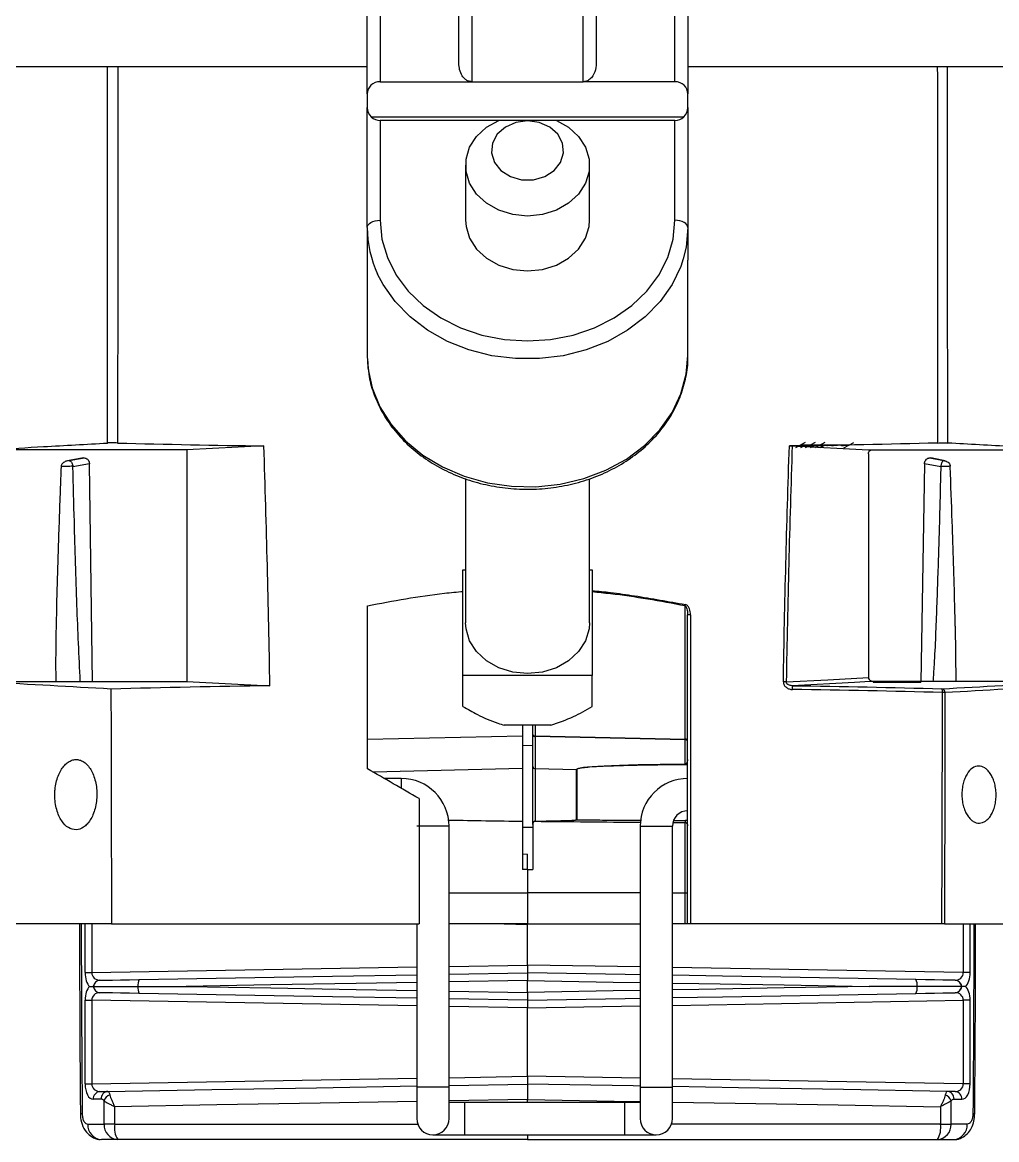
# Model space of a CAD drawing. Extents: x 9.3 to 87.2, y 0.6 to 68.8.
# Drawn here: x 36.15 to 39.923, y 54.122 to 58.449 of the extents above; entities that cross this region are included whole.
import ezdxf

# ---------------------------------------------------------------- set-up
doc = ezdxf.new("R2010")
doc.units = 0
doc.header["$MEASUREMENT"] = 0
doc.layers.add('OBJECT', color=7, linetype='CONTINUOUS')

msp = doc.modelspace()

# ---------------------------------------------------------------- linework, layer by layer
at = {"layer": 'OBJECT'}
for p, q in [((37.8405, 58.291), (37.8405, 60.3961)), ((37.8905, 60.3961), (37.8905, 58.2194)), ((38.3225, 58.2194), (38.3225, 60.3961)), ((38.3725, 60.3961), (38.3725, 58.291)), ((37.4855, 58.1725), (37.4855, 60.0557)), ((37.5355, 60.0557), (37.5355, 58.2194)), ((38.6775, 58.2194), (38.6775, 60.0557)), ((38.7275, 60.0557), (38.7275, 58.1725)), ((35.2685, 58.2782), (37.4855, 58.2782)), ((38.7275, 58.2782), (40.9445, 58.2782)), ((37.5355, 58.2194), (37.8905, 58.2194)), ((37.8905, 58.2194), (38.3225, 58.2194)), ((38.6775, 58.2194), (38.3225, 58.2194)), ((37.4855, 58.1725), (37.4855, 58.1197)), ((38.7275, 58.1197), (38.7275, 58.1725)), ((37.4855, 57.6543), (37.4855, 58.1197)), ((38.7275, 58.1197), (38.7275, 57.6543)), ((37.5013, 58.0833), (38.7118, 58.0833)), ((38.6775, 58.0697), (37.5355, 58.0697)), ((37.5355, 58.0697), (37.5355, 57.6829)), ((38.6775, 57.6829), (38.6775, 58.0697)), ((37.8665, 57.8957), (37.8665, 57.6829)), ((38.3465, 57.6829), (38.3465, 57.8957)), ((37.4855, 57.6543), (37.4855, 57.5287)), ((38.7275, 57.6543), (38.7275, 57.5287)), ((37.4855, 57.5287), (37.4855, 57.1587)), ((38.7275, 57.1587), (38.7275, 57.5287)), ((37.4855, 57.1587), (37.4861, 57.1372)), ((39.1822, 56.8215), (39.1443, 56.8014)), ((39.22, 56.8215), (39.1821, 56.8014)), ((39.2578, 56.8215), (39.2199, 56.8014)), ((39.3693, 56.8205), (39.33, 56.7996)), ((37.0853, 56.8089), (36.7865, 56.7932)), ((36.7865, 56.7932), (36.7865, 55.8967)), ((39.1315, 56.8087), (39.4265, 56.7932)), ((39.1773, 56.8089), (39.163, 56.8013)), ((39.354, 56.8123), (39.1649, 56.8123)), ((39.1649, 56.8123), (39.1773, 56.8089)), ((39.1711, 56.8106), (39.1773, 56.8089)), ((39.19, 56.8106), (39.1773, 56.8089)), ((39.2529, 56.8089), (39.1773, 56.8089)), ((39.2151, 56.8089), (39.2008, 56.8013)), ((39.2089, 56.8106), (39.2151, 56.8089)), ((39.2278, 56.8106), (39.2151, 56.8089)), ((39.2594, 56.8123), (39.2385, 56.8012)), ((39.2467, 56.8106), (39.2529, 56.8089)), ((39.2656, 56.8106), (39.2529, 56.8089)), ((39.2845, 56.8106), (39.2907, 56.8089)), ((39.3034, 56.8106), (39.2907, 56.8089)), ((39.3223, 56.8106), (39.3285, 56.8089)), ((39.354, 56.8123), (39.3285, 56.8089)), ((39.4265, 56.7786), (39.4265, 55.9113)), ((36.3829, 56.7619), (36.3254, 56.751)), ((36.3862, 56.7622), (36.3309, 56.7517)), ((36.3309, 56.7517), (36.3315, 56.7518)), ((36.3315, 56.7518), (36.3898, 56.7622)), ((36.4096, 56.7399), (36.3455, 56.7284)), ((36.3829, 56.7618), (36.3862, 56.7622)), ((36.4212, 55.894), (36.4096, 56.7399)), ((39.6437, 56.7399), (39.6301, 55.894)), ((39.7067, 56.7275), (39.6437, 56.7399)), ((39.6641, 56.7622), (39.7172, 56.7517)), ((39.6677, 56.7622), (39.6715, 56.7615)), ((39.7177, 56.7518), (39.6677, 56.7622)), ((39.7227, 56.7511), (39.6716, 56.7618)), ((39.7172, 56.7517), (39.7177, 56.7518)), ((36.3002, 56.7291), (36.3, 56.7275)), ((36.3455, 56.7284), (36.3455, 56.7299)), ((39.7068, 56.7291), (39.7067, 56.7275)), ((39.7436, 56.7284), (39.7436, 56.7299)), ((37.8665, 56.6823), (37.8665, 56.124)), ((38.3465, 56.124), (38.3465, 56.6816)), ((37.8565, 56.3288), (37.8665, 56.3288)), ((37.8565, 55.9192), (37.8565, 56.3288)), ((38.3465, 56.3288), (38.3565, 56.3288)), ((38.3565, 56.3288), (38.3565, 55.9192)), ((38.7169, 55.6729), (38.7169, 56.1893)), ((39.7668, 55.8967), (39.7635, 56.1111)), ((36.2786, 55.9806), (36.2798, 55.8954)), ((38.3565, 55.9192), (37.8565, 55.9192)), ((37.8565, 55.799), (37.8565, 55.9192)), ((38.3565, 55.799), (38.3565, 55.9192)), ((36.7865, 55.8967), (37.1087, 55.8799)), ((39.4448, 55.894), (39.6301, 55.894)), ((38.1966, 55.727), (38.0165, 55.727)), ((38.0865, 55.727), (38.0865, 55.6845)), ((38.1265, 55.6905), (38.1265, 55.727)), ((38.1362, 55.727), (38.1362, 55.6855)), ((38.0865, 55.6845), (37.4865, 55.6714)), ((38.0865, 55.6845), (38.0865, 55.5596)), ((38.1265, 55.5666), (38.1265, 55.6905)), ((38.1362, 55.6855), (38.7169, 55.6729)), ((38.7169, 55.6707), (38.1362, 55.6833)), ((38.1362, 55.6833), (38.1362, 55.5594)), ((38.7169, 55.5756), (38.7169, 55.6707)), ((38.0865, 55.6493), (38.1265, 55.6481)), ((38.1265, 55.3423), (38.1265, 55.5666)), ((38.0865, 55.5596), (37.5092, 55.5451)), ((38.0865, 55.5596), (38.0865, 55.3552)), ((38.1362, 55.5594), (38.2967, 55.5553)), ((38.1362, 55.5594), (38.1362, 55.3553)), ((38.2967, 55.3605), (38.2967, 55.5553)), ((38.2969, 55.5553), (38.2969, 55.3606)), ((37.6175, 55.5207), (37.5515, 55.5207)), ((37.6175, 55.5207), (37.6175, 55.4829)), ((38.0865, 55.3552), (38.0865, 55.1682)), ((38.6721, 55.3584), (38.7171, 55.3582)), ((38.7169, 55.0782), (38.7169, 55.3504)), ((37.8025, 55.3357), (37.6775, 55.3357)), ((37.8025, 54.3257), (37.8025, 55.3357)), ((38.0865, 55.332), (38.1265, 55.3325)), ((38.1265, 55.3423), (38.1265, 55.1682)), ((38.5425, 55.3357), (38.5425, 54.3257)), ((38.5425, 55.3357), (38.6675, 55.3357)), ((38.6675, 54.3257), (38.6675, 55.3357)), ((38.0865, 55.2289), (38.1065, 55.2282)), ((38.1065, 55.1682), (38.1065, 55.2282)), ((38.1065, 55.1682), (38.0865, 55.1682)), ((38.1065, 55.1682), (38.1065, 55.0782)), ((38.1065, 55.1682), (38.1265, 55.1682)), ((37.8025, 55.0782), (38.1065, 55.0782)), ((38.1065, 55.0782), (38.1065, 54.9582)), ((38.5425, 55.0782), (38.1065, 55.0782)), ((38.6675, 55.0782), (38.7169, 55.0782)), ((38.7169, 55.0782), (38.7265, 55.0782)), ((36.4955, 54.9582), (36.0245, 54.9582)), ((36.3927, 54.7688), (36.3927, 54.9582)), ((36.4192, 54.9582), (36.4192, 54.7688)), ((36.4955, 54.9582), (37.6865, 54.9582)), ((37.6775, 54.9582), (37.6775, 54.3257)), ((38.1065, 54.9582), (37.8025, 54.9582)), ((38.0165, 54.9582), (38.1065, 54.9551)), ((38.1065, 54.9582), (38.5425, 54.9582)), ((38.1065, 54.7982), (38.1065, 54.9582)), ((38.1065, 54.7982), (38.1065, 54.9551)), ((38.7165, 54.9582), (38.6675, 54.9582)), ((39.7111, 54.9582), (38.7373, 54.9582)), ((39.7209, 54.9582), (40.1886, 54.9582)), ((39.7939, 54.9582), (39.7939, 54.7688)), ((39.8204, 54.7688), (39.8204, 54.9582)), ((36.4192, 54.7688), (37.6775, 54.7907)), ((37.8025, 54.7929), (38.1065, 54.7982)), ((38.1065, 54.7982), (38.1065, 54.7682)), ((38.5425, 54.7906), (38.1065, 54.7982)), ((39.7939, 54.7688), (38.6675, 54.7884)), ((36.3927, 54.7688), (36.4192, 54.7688)), ((37.8025, 54.7629), (38.1065, 54.7682)), ((39.8204, 54.7688), (39.7939, 54.7688)), ((38.1065, 54.7382), (37.8025, 54.7329)), ((38.1065, 54.6922), (38.1065, 54.7382)), ((36.3927, 54.3378), (36.3927, 54.6617)), ((36.3927, 54.6617), (36.4192, 54.6617)), ((36.4192, 54.6617), (36.4192, 54.3378)), ((37.6775, 54.6397), (36.4192, 54.6617)), ((37.8025, 54.6975), (38.1065, 54.6922)), ((38.1065, 54.6622), (37.8025, 54.6675)), ((38.1065, 54.6622), (38.1065, 54.6322)), ((38.6675, 54.642), (39.7939, 54.6617)), ((39.8204, 54.6617), (39.7939, 54.6617)), ((39.7939, 54.6617), (39.7939, 54.3378)), ((39.8204, 54.3378), (39.8204, 54.6617)), ((38.1065, 54.6322), (37.8025, 54.6375)), ((38.1065, 54.6322), (38.5425, 54.6398)), ((38.1065, 54.3672), (38.1065, 54.6322)), ((36.4192, 54.3378), (37.6775, 54.3597)), ((37.8025, 54.3619), (38.1065, 54.3672)), ((38.1065, 54.3672), (38.1065, 54.3372)), ((38.5425, 54.3596), (38.1065, 54.3672)), ((39.7939, 54.3378), (38.6675, 54.3574)), ((36.3927, 54.3378), (36.4192, 54.3378)), ((37.6775, 54.3257), (37.6775, 54.2032)), ((37.8025, 54.3257), (37.6775, 54.3257)), ((37.8025, 54.3319), (38.1065, 54.3372)), ((37.8025, 54.2032), (37.8025, 54.3257)), ((38.5425, 54.3257), (38.5425, 54.2032)), ((38.5425, 54.3257), (38.6675, 54.3257)), ((38.6675, 54.2032), (38.6675, 54.3257)), ((39.8204, 54.3378), (39.7939, 54.3378)), ((36.4549, 54.2789), (36.4246, 54.2783)), ((36.4506, 54.3083), (36.4809, 54.3088)), ((36.4665, 54.1822), (36.4665, 54.2722)), ((38.1065, 54.2772), (37.8025, 54.2719)), ((38.1065, 54.2657), (38.1065, 54.2772)), ((39.7625, 54.3083), (39.7322, 54.3088)), ((39.7465, 54.1822), (39.7465, 54.2722)), ((39.7581, 54.2789), (39.7885, 54.2783)), ((36.5075, 54.2495), (36.5075, 54.1822)), ((37.8625, 54.2657), (37.8025, 54.2657)), ((38.4825, 54.2657), (37.8625, 54.2657)), ((37.8625, 54.2657), (37.8625, 54.1407)), ((38.5425, 54.2657), (38.4825, 54.2657)), ((38.4825, 54.2657), (38.4825, 54.1407)), ((39.7055, 54.2495), (39.7055, 54.1822)), ((36.4037, 54.1822), (36.4665, 54.1822)), ((36.5075, 54.1822), (36.4665, 54.1822)), ((36.5075, 54.1822), (37.6812, 54.1822)), ((39.7055, 54.1822), (38.6639, 54.1822)), ((39.7055, 54.1822), (39.7465, 54.1822)), ((39.8094, 54.1822), (39.7465, 54.1822)), ((37.74, 54.1407), (37.8625, 54.1407)), ((37.8625, 54.1407), (38.4825, 54.1407)), ((38.1065, 54.1407), (38.1065, 54.1222)), ((38.4825, 54.1407), (38.605, 54.1407)), ((36.5195, 54.1222), (36.4566, 54.1222)), ((38.1065, 54.1222), (36.5195, 54.1222)), ((38.1065, 54.1222), (39.6936, 54.1222)), ((39.6936, 54.1222), (39.7564, 54.1222))]:
    msp.add_line(p, q, dxfattribs=at)
at = {"layer": 'OBJECT', "flags": 128}
for points in [[(38.2183, 58.0697), (38.2657, 58.0429), (38.3041, 58.0074), (38.3309, 57.9655), (38.3448, 57.9194), (38.3448, 57.872), (38.3309, 57.826), (38.3041, 57.7841), (38.2657, 57.7486), (38.2181, 57.7217), (38.164, 57.7049), (38.1065, 57.6991), (38.0491, 57.7049), (37.995, 57.7217), (37.9474, 57.7486), (37.909, 57.7841), (37.8821, 57.826), (37.8683, 57.872), (37.8683, 57.9194), (37.8821, 57.9655), (37.909, 58.0074), (37.9474, 58.0429), (37.9948, 58.0697)], [(38.1065, 58.0678), (38.0611, 58.0616), (38.0206, 58.0436), (37.9893, 58.0158), (37.9708, 57.9813), (37.967, 57.9436), (37.9783, 57.907), (38.0035, 57.8754), (38.0399, 57.8522), (38.0835, 57.84), (38.1296, 57.84), (38.1732, 57.8522), (38.2095, 57.8754), (38.2347, 57.907), (38.2461, 57.9436), (38.2423, 57.9813), (38.2237, 58.0158), (38.1925, 58.0436), (38.152, 58.0616), (38.1065, 58.0678)], [(37.4855, 57.6543), (37.4865, 57.6599), (37.4893, 57.6652), (37.494, 57.6702), (37.5002, 57.6745), (37.5078, 57.6781), (37.5164, 57.6808), (37.5258, 57.6824), (37.5355, 57.6829)], [(37.5355, 57.6829), (37.5426, 57.6098), (37.5635, 57.5384), (37.5978, 57.4706), (37.6446, 57.408), (37.7028, 57.3522), (37.7709, 57.3045), (37.8473, 57.2662), (37.9301, 57.2381), (38.0172, 57.221), (38.1065, 57.2152), (38.1959, 57.221), (38.283, 57.2381), (38.3658, 57.2662), (38.4422, 57.3045), (38.5103, 57.3522), (38.5685, 57.408), (38.6153, 57.4706), (38.6496, 57.5384), (38.6705, 57.6098), (38.6775, 57.6829)], [(37.8665, 57.6829), (37.8683, 57.6592), (37.8821, 57.6132), (37.909, 57.5713), (37.9474, 57.5358), (37.995, 57.5089), (38.0491, 57.4921), (38.1065, 57.4863)], [(38.1065, 57.4863), (38.164, 57.4921), (38.2181, 57.5089), (38.2657, 57.5358), (38.3041, 57.5713), (38.3309, 57.6132), (38.3448, 57.6592), (38.3465, 57.6829)], [(38.7275, 57.6543), (38.7266, 57.6599), (38.7237, 57.6652), (38.7191, 57.6702), (38.7129, 57.6745), (38.7053, 57.6781), (38.6967, 57.6808), (38.6873, 57.6824), (38.6775, 57.6829)], [(38.7275, 57.6543), (38.7206, 57.5785), (38.7098, 57.5336)], [(38.7098, 57.5336), (38.7, 57.5043), (38.666, 57.4336), (38.6196, 57.3677), (38.5618, 57.3083), (38.4937, 57.2566), (38.417, 57.2137), (38.3334, 57.1807), (38.2447, 57.1583), (38.1529, 57.147), (38.0601, 57.147), (37.9684, 57.1583), (37.8797, 57.1807), (37.796, 57.2137), (37.7194, 57.2566), (37.6513, 57.3083), (37.5934, 57.3677), (37.547, 57.4336), (37.5258, 57.474)], [(37.4861, 57.1372), (37.4883, 57.1106), (37.5045, 57.034), (37.5347, 56.9604), (37.5782, 56.8914), (37.6341, 56.8286), (37.7009, 56.7735), (37.7773, 56.7274), (37.8613, 56.6914), (37.951, 56.6662), (38.0444, 56.6526), (38.1392, 56.6507), (38.2332, 56.6607), (38.3243, 56.6823), (38.4103, 56.715), (38.4893, 56.7581), (38.5593, 56.8105), (38.6187, 56.871), (38.6662, 56.9383), (38.7007, 57.0106), (38.7213, 57.0865), (38.7275, 57.1587)], [(39.19, 56.8106), (39.1926, 56.8109), (39.1953, 56.8111), (39.1981, 56.8113), (39.2008, 56.8113), (39.2033, 56.8113), (39.2056, 56.8111), (39.2074, 56.8109), (39.2089, 56.8106)], [(39.2467, 56.8106), (39.2453, 56.8109), (39.2434, 56.8111), (39.2411, 56.8113), (39.2386, 56.8113), (39.2359, 56.8113), (39.2332, 56.8111), (39.2304, 56.8109), (39.2278, 56.8106)], [(39.2656, 56.8106), (39.2682, 56.8109), (39.271, 56.8111), (39.2737, 56.8113), (39.2764, 56.8113), (39.279, 56.8113), (39.2812, 56.8111), (39.2831, 56.8109), (39.2845, 56.8106)], [(39.3223, 56.8106), (39.3209, 56.8109), (39.319, 56.8111), (39.3168, 56.8113), (39.3143, 56.8113), (39.3116, 56.8113), (39.3088, 56.8111), (39.306, 56.8109), (39.3034, 56.8106)], [(38.1065, 55.9274), (38.0491, 55.9331), (37.995, 55.9499), (37.9474, 55.9768), (37.909, 56.0123), (37.8821, 56.0543), (37.8683, 56.1003), (37.8665, 56.124)], [(38.3465, 56.124), (38.3448, 56.1003), (38.3309, 56.0543), (38.3041, 56.0123), (38.2657, 55.9768), (38.2181, 55.9499), (38.164, 55.9331), (38.1065, 55.9274)], [(39.1084, 55.8945), (39.2697, 55.903), (39.4265, 55.9113)], [(39.4478, 55.8967), (39.4328, 55.8959), (39.3728, 55.8928), (39.1312, 55.8801)], [(38.1265, 55.6905), (38.1267, 55.6895), (38.1273, 55.6886), (38.1282, 55.6877), (38.1293, 55.687), (38.1308, 55.6864), (38.1325, 55.6859), (38.1343, 55.6856), (38.1362, 55.6855)], [(38.7265, 55.6679), (38.7264, 55.6688), (38.7258, 55.6697), (38.7249, 55.6706), (38.7237, 55.6713), (38.7223, 55.672), (38.7206, 55.6724), (38.7188, 55.6727), (38.7169, 55.6729)], [(36.6029, 54.742), (36.9759, 54.7485), (37.3513, 54.755), (37.6775, 54.7607)], [(38.5425, 54.7606), (38.4846, 54.7616), (38.1065, 54.7682)], [(39.6102, 54.742), (39.2372, 54.7485), (38.8617, 54.755), (38.6675, 54.7584)], [(36.4506, 54.7393), (36.472, 54.7397), (36.4989, 54.7402), (36.5303, 54.7407), (36.5654, 54.7413), (36.6029, 54.742)], [(37.6775, 54.7308), (37.4431, 54.7267), (37.1128, 54.7209), (36.7842, 54.7152)], [(36.7842, 54.7152), (37.1128, 54.7095), (37.4431, 54.7038), (37.6775, 54.6997)], [(38.1065, 54.7382), (38.4386, 54.7324), (38.5425, 54.7306)], [(38.5425, 54.6998), (38.4386, 54.698), (38.1065, 54.6922)], [(38.6675, 54.7285), (38.77, 54.7267), (39.1003, 54.7209), (39.4289, 54.7152)], [(39.4289, 54.7152), (39.1003, 54.7095), (38.77, 54.7038), (38.6675, 54.702)], [(39.7625, 54.7393), (39.7411, 54.7397), (39.7142, 54.7402), (39.6827, 54.7407), (39.6477, 54.7413), (39.6102, 54.742)], [(36.6029, 54.6885), (36.5654, 54.6891), (36.5303, 54.6897), (36.4989, 54.6903), (36.472, 54.6908), (36.4506, 54.6911)], [(37.6775, 54.6697), (37.3513, 54.6754), (36.9759, 54.682), (36.6029, 54.6885)], [(38.1065, 54.6622), (38.4846, 54.6688), (38.5425, 54.6698)], [(38.6675, 54.672), (38.8617, 54.6754), (39.2372, 54.682), (39.6102, 54.6885)], [(39.6102, 54.6885), (39.6477, 54.6891), (39.6827, 54.6897), (39.7142, 54.6903), (39.7411, 54.6908), (39.7625, 54.6911)], [(36.4809, 54.3088), (36.8835, 54.3159), (37.2894, 54.323), (37.6775, 54.3297)], [(38.5425, 54.3296), (38.5157, 54.3301), (38.1065, 54.3372)], [(39.7322, 54.3088), (39.3296, 54.3159), (38.9237, 54.323), (38.6675, 54.3274)], [(37.6775, 54.2698), (37.303, 54.2633), (36.9037, 54.2564), (36.5075, 54.2495)], [(38.1065, 54.2772), (38.5088, 54.2702), (38.5425, 54.2697)], [(38.6675, 54.2675), (38.9101, 54.2633), (39.3094, 54.2564), (39.7055, 54.2495)]]:
    msp.add_lwpolyline(points, dxfattribs=at)
at = {"layer": 'OBJECT'}
for centre, radius, start, end in [((37.5355, 58.1197), 0.05, 180, 226.8214), ((38.6775, 58.1197), 0.05, 313.1786, 0), ((37.5355, 58.1197), 0.05, 226.8214, 270), ((38.6775, 58.1197), 0.05, 270, 313.1786), ((37.9156, 57.6558), 0.4301, 180.2013, 204.9991), ((38.5892, 56.2186), 0.131, 347.0442, 349.4355), ((38.7345, 56.0744), 0.0802, 87.9733, 95.695), ((39.0929, 55.6228), 0.2722, 86.7448, 89.0894), ((39.1004, 55.8692), 0.0326, 353.3818, 19.409), ((39.6908, 55.8572), 0.0229, 350.5798, 28.2809), ((39.7088, 55.8538), 0.0144, 358.0331, 81.4105), ((39.7125, 55.5672), 0.2863, 87.8594, 89.8319), ((38.1352, 55.6921), 0.00884, 190.4208, 276.2159), ((38.3062, 55.6844), 0.17, 179.6306, 180.3694), ((38.7178, 55.6619), 0.00884, 10.4177, 96.2134), ((38.1352, 55.5682), 0.00884, 190.4214, 276.2131), ((38.7471, 55.5775), 0.0303, 183.5924, 187.126), ((38.297, 55.5662), 0.0109, 268.3848, 269.3044), ((37.6175, 55.3357), 0.185, 0, 90), ((38.7275, 55.3357), 0.185, 90, 180), ((38.7275, 55.3357), 0.06, 90, 180), ((38.9115, 55.3499), 0.1946, 177.5722, 179.8798), ((36.4522, 54.7117), 0.0277, 94.2445, 172.6384), ((36.4522, 54.7188), 0.0277, 187.3616, 265.7555), ((36.4524, 54.7119), 0.0275, 93.8712, 173.0771), ((36.4524, 54.7185), 0.0275, 186.9222, 266.1302), ((36.636, 54.7217), 0.0387, 148.5051, 189.6803), ((36.636, 54.7087), 0.0387, 170.3197, 211.4949), ((39.5771, 54.7217), 0.0387, 350.3171, 31.4976), ((39.5771, 54.7087), 0.0387, 328.5024, 9.6829), ((39.7606, 54.7119), 0.0275, 6.9219, 86.1298), ((39.7606, 54.7185), 0.0275, 273.8688, 353.0788), ((39.7609, 54.7117), 0.0277, 7.363, 85.7534), ((39.7609, 54.7188), 0.0277, 274.2466, 352.637), ((36.4529, 54.2801), 0.0283, 94.7089, 183.5306), ((36.4832, 54.2806), 0.0283, 94.7089, 183.53), ((36.502, 54.2604), 0.0374, 110.7328, 161.4995), ((39.7111, 54.2604), 0.0374, 18.501, 69.2674), ((39.7299, 54.2806), 0.0283, 356.4704, 85.2908), ((39.7602, 54.2801), 0.0283, 356.4692, 85.2906), ((36.3812, 54.1817), 0.0399, 89.1265, 99.2376), ((36.4604, 54.1789), 0.0568, 176.664, 266.2215), ((36.5233, 54.1789), 0.0568, 176.6637, 266.2218), ((36.5916, 54.1678), 0.0853, 170.2762, 212.3304), ((37.74, 54.2032), 0.0625, 180, 0), ((38.605, 54.2032), 0.0625, 180, 0), ((39.6215, 54.1678), 0.0853, 327.6712, 9.7227), ((39.6898, 54.1789), 0.0568, 273.7788, 3.3359), ((39.7527, 54.1789), 0.0568, 273.7788, 3.3359), ((39.8318, 54.1807), 0.0409, 80.9174, 90.7827)]:
    msp.add_arc(centre, radius, start, end, dxfattribs=at)
for centre, major_axis, ratio, start_param, end_param in [((37.5355, 58.1725), (0.05, 0), 0.938361, 1.570796, 3.141593), ((38.6775, 58.1725), (0.05, 0), 0.938361, 0, 1.570796), ((38.1013, 57.0772), (3.6002, 0.1508), 0.076813, 4.212633, 4.21375), ((38.1113, 57.0772), (3.6002, -0.1369), 0.078799, 5.161327, 5.162444), ((38.7165, 55.6779), (-0.0002, 0.01), 0.027719, 3.908117, 4.187199), ((41.0652, 55.4858), (2.7685, -0.0696), 0.020997, 2.583961, 3.14212), ((39.3553, 55.4582), (3.6232, 0), 0.030245, 4.368686, 4.486332), ((39.3553, 55.4582), (3.6232, 0), 0.030245, 4.521937, 4.535268), ((38.7165, 55.0782), (0, 0.12), 0.002908, 3.141593, 4.712389), ((36.4246, 54.7693), (0.0004, 0.06), 0.531565, 1.583731, 2.697992), ((36.4511, 54.7693), (0.031, 0.0082), 0.932097, 2.882072, 4.439703), ((39.762, 54.7693), (0.031, -0.0082), 0.932097, 4.985075, 6.542706), ((39.7885, 54.7693), (-0.0004, 0.06), 0.531565, 3.585194, 4.699455), ((36.4246, 54.6611), (-0.0004, 0.06), 0.531565, 0.443601, 1.557862), ((39.7885, 54.6611), (0.0004, 0.06), 0.531565, 4.725323, 5.839584), ((36.4511, 54.6611), (0.031, -0.0082), 0.932097, 1.843482, 3.401114), ((39.762, 54.6611), (0.031, 0.0082), 0.932097, 6.023664, 7.581296), ((36.4246, 54.3383), (0.0004, 0.06), 0.531565, 1.583731, 3.154527), ((36.4511, 54.3383), (0.031, 0.0082), 0.932097, 2.882072, 4.452868), ((39.762, 54.3383), (0.031, -0.0082), 0.932097, 4.97191, 6.542706), ((39.7885, 54.3383), (-0.0004, 0.06), 0.531565, 3.128658, 4.699455)]:
    msp.add_ellipse(centre, major_axis=major_axis, ratio=ratio, start_param=start_param, end_param=end_param, dxfattribs=at)
for points, knots in [([(36.4794, 56.82), (36.4794, 56.8572), (36.4795, 57.1565), (36.48, 57.6431), (36.4801, 58.0913), (36.4802, 58.2782)], [0, 0, 0, 0, 0.076364, 0.614901, 1, 1, 1, 1]), ([(36.5196, 58.2782), (36.5195, 58.0735), (36.5194, 57.5882), (36.5191, 57.1014), (36.5189, 56.82)], [0, 0, 0, 0, 0.421948, 1, 1, 1, 1]), ([(37.8905, 58.2194), (37.8861, 58.2199), (37.8772, 58.2209), (37.8641, 58.229), (37.8514, 58.2438), (37.8423, 58.2657), (37.8411, 58.2827), (37.8405, 58.291)], [0, 0, 0, 0, 0.138344, 0.276042, 0.470202, 0.74205, 1, 1, 1, 1]), ([(38.3725, 58.291), (38.3715, 58.2797), (38.3699, 58.2609), (38.3582, 58.2389), (38.3456, 58.2264), (38.3334, 58.2203), (38.3258, 58.2197), (38.3225, 58.2194)], [0, 0, 0, 0, 0.350281, 0.585229, 0.7605, 0.899708, 1, 1, 1, 1]), ([(39.6935, 58.2782), (39.6936, 58.0623), (39.6937, 57.577), (39.694, 57.0902), (39.6942, 56.82)], [0, 0, 0, 0, 0.444911, 1, 1, 1, 1]), ([(39.7337, 56.82), (39.7337, 56.8572), (39.7336, 57.1401), (39.7331, 57.6267), (39.7329, 58.075), (39.7328, 58.2782)], [0, 0, 0, 0, 0.076368, 0.581223, 1, 1, 1, 1]), ([(37.4875, 57.1364), (37.4884, 57.1197), (37.4905, 57.0787), (37.5082, 57.0145), (37.5381, 56.9456), (37.5798, 56.881), (37.6319, 56.8219), (37.6935, 56.7695), (37.7635, 56.7248), (37.8405, 56.6888), (37.9229, 56.6622), (38.009, 56.6456), (38.0971, 56.6393), (38.1854, 56.6434), (38.2722, 56.6579), (38.3558, 56.6825), (38.4344, 56.7167), (38.5064, 56.76), (38.5704, 56.8115), (38.6249, 56.8701), (38.6688, 56.9346), (38.7016, 57.0037), (38.7209, 57.0758), (38.7291, 57.1281), (38.7271, 57.1557), (38.7269, 57.1588)], [0, 0, 0, 0, 0.030719, 0.075911, 0.121153, 0.16653, 0.212088, 0.257827, 0.303719, 0.349725, 0.395809, 0.441942, 0.488108, 0.534301, 0.580515, 0.62675, 0.672997, 0.719237, 0.76544, 0.81156, 0.857541, 0.903332, 0.948906, 0.99428, 1, 1, 1, 1]), ([(36.5189, 56.82), (36.5148, 56.8202), (36.5108, 56.8202), (36.5033, 56.8203), (36.4996, 56.8204), (36.4894, 56.8204), (36.4837, 56.8202), (36.4794, 56.82)], [0, 0, 0, 0, 0.25, 0.25, 0.5, 0.5, 1, 1, 1, 1]), ([(39.6942, 56.82), (39.6983, 56.8202), (39.7022, 56.8202), (39.7098, 56.8203), (39.7135, 56.8204), (39.7237, 56.8204), (39.7294, 56.8202), (39.7337, 56.82)], [0, 0, 0, 0, 0.25, 0.25, 0.5, 0.5, 1, 1, 1, 1]), ([(36.7865, 56.7932), (36.6837, 56.7932), (36.5828, 56.7932), (36.3849, 56.7932), (36.2879, 56.7932), (36.098, 56.7932), (36.0056, 56.7932), (35.871, 56.7932), (35.8268, 56.7932), (35.7397, 56.7932), (35.6968, 56.7932), (35.5703, 56.7932), (35.4892, 56.7932), (35.3723, 56.7932), (35.3341, 56.7932), (35.2594, 56.7932), (35.2229, 56.7932), (35.1159, 56.7932), (35.0483, 56.7932), (34.9526, 56.7932), (34.9216, 56.7932), (34.8765, 56.7932), (34.8617, 56.7932), (34.8326, 56.7932), (34.8183, 56.7932), (34.804, 56.7932)], [0, 0, 0, 0, 0.125, 0.125, 0.25, 0.25, 0.375, 0.375, 0.4375, 0.4375, 0.5, 0.5, 0.625, 0.625, 0.6875, 0.6875, 0.75, 0.75, 0.875, 0.875, 0.9375, 0.9375, 0.96875, 0.96875, 1, 1, 1, 1]), ([(36.0392, 56.7948), (36.1036, 56.7987), (36.168, 56.8024), (36.2324, 56.8061), (36.3147, 56.8108), (36.397, 56.8154), (36.4794, 56.82)], [0.00042223, 0.00042223, 0.00042223, 0.00042223, 0.00998302, 0.00998302, 0.00998302, 0.02220394, 0.02220394, 0.02220394, 0.02220394]), ([(39.4265, 56.7786), (39.4265, 56.7812), (39.4271, 56.7836), (39.4286, 56.7875), (39.4297, 56.789), (39.4329, 56.7925), (39.4354, 56.7935), (39.4379, 56.7936)], [0, 0, 0, 0, 0.25, 0.25, 0.5, 0.5, 1, 1, 1, 1]), ([(39.4265, 56.7932), (39.5294, 56.7932), (39.6303, 56.7932), (39.8281, 56.7932), (39.9252, 56.7932), (40.1151, 56.7932), (40.2075, 56.7932), (40.342, 56.7932), (40.3862, 56.7932), (40.4733, 56.7932), (40.5163, 56.7932), (40.6428, 56.7932), (40.7239, 56.7932), (40.8408, 56.7932), (40.8789, 56.7932), (40.9536, 56.7932), (40.9902, 56.7932), (41.0972, 56.7932), (41.1647, 56.7932), (41.2605, 56.7932), (41.2915, 56.7932), (41.3366, 56.7932), (41.3514, 56.7932), (41.3805, 56.7932), (41.3948, 56.7932), (41.4091, 56.7932)], [0, 0, 0, 0, 0.125, 0.125, 0.25, 0.25, 0.375, 0.375, 0.4375, 0.4375, 0.5, 0.5, 0.625, 0.625, 0.6875, 0.6875, 0.75, 0.75, 0.875, 0.875, 0.9375, 0.9375, 0.96875, 0.96875, 1, 1, 1, 1]), ([(40.1739, 56.7948), (40.1095, 56.7987), (40.0451, 56.8024), (39.9807, 56.8061), (39.8984, 56.8108), (39.816, 56.8154), (39.7337, 56.82)], [0.00042223, 0.00042223, 0.00042223, 0.00042223, 0.00998302, 0.00998302, 0.00998302, 0.02220394, 0.02220394, 0.02220394, 0.02220394]), ([(36.3309, 56.7517), (36.3308, 56.7517), (36.3287, 56.7516), (36.3226, 56.7507), (36.3136, 56.7476), (36.306, 56.7418), (36.3015, 56.7357), (36.3006, 56.7313), (36.3002, 56.7291)], [0, 0, 0, 0, 0.00456, 0.169624, 0.473652, 0.691285, 0.845257, 1, 1, 1, 1]), ([(36.3315, 56.7518), (36.3315, 56.7517), (36.3325, 56.7516), (36.3348, 56.7509), (36.3384, 56.748), (36.3417, 56.7431), (36.3443, 56.737), (36.3451, 56.7322), (36.3455, 56.7299)], [0, 0, 0, 0, 0.005288, 0.181468, 0.410794, 0.614403, 0.806986, 1, 1, 1, 1]), ([(36.3898, 56.7622), (36.392, 56.7619), (36.3965, 56.7614), (36.4025, 56.7575), (36.407, 56.7517), (36.4093, 56.7454), (36.4095, 56.7414), (36.4096, 56.7399)], [0, 0, 0, 0, 0.217766, 0.435523, 0.653691, 0.873137, 1, 1, 1, 1]), ([(39.6437, 56.7399), (39.644, 56.7425), (39.6445, 56.7477), (39.6482, 56.7545), (39.6536, 56.7595), (39.6593, 56.7619), (39.6628, 56.7621), (39.6641, 56.7622)], [0, 0, 0, 0, 0.221448, 0.442933, 0.663362, 0.882264, 1, 1, 1, 1]), ([(39.7172, 56.7517), (39.7172, 56.7517), (39.7168, 56.7516), (39.7154, 56.7507), (39.7126, 56.7476), (39.7097, 56.7418), (39.7077, 56.7357), (39.7071, 56.7313), (39.7068, 56.7291)], [0, 0, 0, 0, 0.004561, 0.169629, 0.473652, 0.691286, 0.845259, 1, 1, 1, 1]), ([(39.7177, 56.7518), (39.7177, 56.7517), (39.7199, 56.7516), (39.7249, 56.7509), (39.732, 56.748), (39.738, 56.7431), (39.7423, 56.737), (39.7431, 56.7322), (39.7436, 56.7299)], [0, 0, 0, 0, 0.005293, 0.1814754, 0.4107967, 0.6144028, 0.8069899, 1, 1, 1, 1]), ([(36.3, 56.7275), (36.2989, 56.6973), (36.2948, 56.592), (36.2885, 56.4116), (36.2817, 56.1927), (36.2797, 56.0491), (36.2787, 55.9806)], [0, 0, 0, 0, 0.121097, 0.422979, 0.724866, 1, 1, 1, 1]), ([(36.3455, 56.7299), (36.3376, 56.7297), (36.3215, 56.7293), (36.3074, 56.7292), (36.3002, 56.7291)], [0, 0, 0, 0, 0.488037, 1, 1, 1, 1]), ([(36.3742, 55.8967), (36.3697, 55.9951), (36.3601, 56.2014), (36.3523, 56.4787), (36.3475, 56.6575), (36.3455, 56.7284)], [0, 0, 0, 0, 0.355051, 0.744352, 1, 1, 1, 1]), ([(39.7067, 56.7275), (39.706, 56.6973), (39.7035, 56.592), (39.6987, 56.4115), (39.691, 56.1861), (39.6844, 56.0143), (39.678, 55.918), (39.6766, 55.8967)], [0, 0, 0, 0, 0.108843, 0.380177, 0.651516, 0.922882, 1, 1, 1, 1]), ([(39.7436, 56.7299), (39.7388, 56.7297), (39.729, 56.7293), (39.7143, 56.7292), (39.7068, 56.7291)], [0, 0, 0, 0, 0.488035, 1, 1, 1, 1]), ([(39.7628, 56.1111), (39.7622, 56.1381), (39.7596, 56.2729), (39.7522, 56.4787), (39.7461, 56.6575), (39.7436, 56.7284)], [0, 0, 0, 0, 0.130977, 0.655532, 1, 1, 1, 1]), ([(37.4865, 56.19), (37.5855, 56.2085), (37.7081, 56.2315), (37.8325, 56.2433), (37.8565, 56.2455)], [0, 0, 0, 0, 0.806559, 1, 1, 1, 1]), ([(38.3565, 56.2485), (38.3805, 56.2463), (38.4356, 56.2412), (38.5562, 56.2233), (38.6525, 56.2062), (38.718, 56.1946)], [0, 0, 0, 0, 0.197001, 0.453781, 1, 1, 1, 1]), ([(38.7169, 56.1893), (38.6208, 56.2071), (38.5013, 56.2293), (38.3802, 56.2408), (38.3565, 56.2431)], [0, 0, 0, 0, 0.804447, 1, 1, 1, 1]), ([(38.7169, 56.1893), (38.7184, 56.1887), (38.7194, 56.1874), (38.7211, 56.1847), (38.7218, 56.1833), (38.7235, 56.1789), (38.7242, 56.1759), (38.726, 56.1667), (38.7265, 56.1604), (38.7265, 56.1541)], [0, 0, 0, 0, 0.125, 0.125, 0.25, 0.25, 0.5, 0.5, 1, 1, 1, 1]), ([(38.7373, 56.1545), (38.7373, 56.1624), (38.7361, 56.1703), (38.7319, 56.1814), (38.7301, 56.1849), (38.7252, 56.1911), (38.722, 56.1939), (38.718, 56.1946)], [0, 0, 0, 0, 0.5, 0.5, 0.75, 0.75, 1, 1, 1, 1]), ([(34.8312, 55.8967), (34.944, 55.8967), (35.0712, 55.8967), (35.3543, 55.8967), (35.5084, 55.8967), (35.7579, 55.8967), (35.8437, 55.8967), (36.0202, 55.8967), (36.111, 55.8967), (36.3908, 55.8967), (36.5849, 55.8967), (36.7865, 55.8967)], [0, 0, 0, 0, 0.25, 0.25, 0.5, 0.5, 0.625, 0.625, 0.75, 0.75, 1, 1, 1, 1]), ([(39.0972, 55.8949), (39.0972, 55.8906), (39.0983, 55.8863), (39.1024, 55.8788), (39.1054, 55.8756), (39.1123, 55.8705), (39.1162, 55.8687), (39.1243, 55.8662), (39.1285, 55.8655), (39.1328, 55.8655)], [0, 0, 0, 0, 0.25, 0.25, 0.5, 0.5, 0.75, 0.75, 1, 1, 1, 1]), ([(39.1312, 55.8801), (39.1264, 55.8801), (39.1216, 55.8808), (39.1149, 55.884), (39.1128, 55.8853), (39.1094, 55.8892), (39.1082, 55.8918), (39.1084, 55.8945)], [0, 0, 0, 0, 0.5, 0.5, 0.75, 0.75, 1, 1, 1, 1]), ([(39.4265, 55.9113), (39.4265, 55.9088), (39.4275, 55.9064), (39.4305, 55.9025), (39.4324, 55.9011), (39.4385, 55.8977), (39.4432, 55.8967), (39.4478, 55.8967)], [0, 0, 0, 0, 0.25, 0.25, 0.5, 0.5, 1, 1, 1, 1]), ([(41.3819, 55.8967), (41.2701, 55.8967), (41.1441, 55.8967), (40.864, 55.8967), (40.7116, 55.8967), (40.3826, 55.8967), (40.2081, 55.8967), (39.8391, 55.8967), (39.6472, 55.8967), (39.4478, 55.8967)], [0, 0, 0, 0, 0.25, 0.25, 0.5, 0.5, 0.75, 0.75, 1, 1, 1, 1]), ([(37.8565, 55.799), (37.8749, 55.7887), (37.9169, 55.7652), (37.9707, 55.7408), (38.0083, 55.7295), (38.0165, 55.727)], [0, 0, 0, 0, 0.376951, 0.863752, 1, 1, 1, 1]), ([(38.1966, 55.727), (38.2266, 55.7375), (38.2848, 55.7579), (38.3331, 55.7856), (38.3565, 55.799)], [0, 0, 0, 0, 0.515407, 1, 1, 1, 1]), ([(36.3581, 55.3223), (36.3681, 55.3227), (36.3777, 55.3259), (36.3918, 55.3354), (36.3964, 55.3394), (36.405, 55.3487), (36.4091, 55.354), (36.4168, 55.3662), (36.4204, 55.3731), (36.4267, 55.388), (36.4294, 55.3961), (36.434, 55.4135), (36.4357, 55.4225), (36.4381, 55.4412), (36.4387, 55.451), (36.4386, 55.4702), (36.4379, 55.4798), (36.4354, 55.4986), (36.4336, 55.5075), (36.429, 55.5245), (36.4262, 55.5325), (36.4197, 55.547), (36.4161, 55.5537), (36.4083, 55.5655), (36.4042, 55.5706), (36.3954, 55.5794), (36.3908, 55.5831), (36.3814, 55.5888), (36.3766, 55.5909), (36.3668, 55.5936), (36.3618, 55.5942), (36.3519, 55.5939), (36.347, 55.593), (36.3372, 55.5897), (36.3323, 55.5873), (36.323, 55.581), (36.3184, 55.5771), (36.3097, 55.5678), (36.3055, 55.5623), (36.2978, 55.5502), (36.2943, 55.5434), (36.2879, 55.5286), (36.2851, 55.5203), (36.2805, 55.5032), (36.2787, 55.4942), (36.2769, 55.4801), (36.2765, 55.4752), (36.2759, 55.4656), (36.2757, 55.4608), (36.2758, 55.4464), (36.2764, 55.4366), (36.2789, 55.4179), (36.2807, 55.409), (36.2854, 55.3918), (36.2882, 55.3839), (36.2947, 55.3693), (36.2984, 55.3627), (36.3101, 55.345), (36.3192, 55.3362), (36.338, 55.3247), (36.3481, 55.322), (36.3581, 55.3223)], [0, 0, 0, 0, 0.0625, 0.0625, 0.09375, 0.09375, 0.125, 0.125, 0.15625, 0.15625, 0.1875, 0.1875, 0.21875, 0.21875, 0.25, 0.25, 0.28125, 0.28125, 0.3125, 0.3125, 0.34375, 0.34375, 0.375, 0.375, 0.40625, 0.40625, 0.4375, 0.4375, 0.46875, 0.46875, 0.5, 0.5, 0.53125, 0.53125, 0.5625, 0.5625, 0.59375, 0.59375, 0.625, 0.625, 0.65625, 0.65625, 0.6875, 0.6875, 0.71875, 0.71875, 0.734375, 0.734375, 0.75, 0.75, 0.78125, 0.78125, 0.8125, 0.8125, 0.84375, 0.84375, 0.875, 0.875, 0.9375, 0.9375, 1, 1, 1, 1]), ([(38.7171, 55.5737), (38.6464, 55.5733), (38.5757, 55.5725), (38.4698, 55.57), (38.4345, 55.569), (38.3817, 55.5666), (38.3641, 55.5657), (38.3378, 55.5637), (38.3291, 55.5629), (38.3161, 55.5613), (38.3118, 55.5607), (38.3055, 55.5594), (38.3034, 55.559), (38.3004, 55.558), (38.2995, 55.5577), (38.2977, 55.5567), (38.2969, 55.5561), (38.2969, 55.5553)], [0, 0, 0, 0, 0.5, 0.5, 0.75, 0.75, 0.875, 0.875, 0.9375, 0.9375, 0.96875, 0.96875, 0.984375, 0.984375, 0.992188, 0.992188, 1, 1, 1, 1]), ([(38.7265, 55.5944), (38.7265, 55.5916), (38.7258, 55.5886), (38.7239, 55.5836), (38.7231, 55.5819), (38.7216, 55.5793), (38.721, 55.5784), (38.7199, 55.5772), (38.7195, 55.5768), (38.7184, 55.576), (38.7178, 55.5756), (38.7169, 55.5756)], [0, 0, 0, 0, 0.5, 0.5, 0.75, 0.75, 0.875, 0.875, 0.9375, 0.9375, 1, 1, 1, 1]), ([(38.7265, 55.5764), (38.7251, 55.5757), (38.7231, 55.5747), (38.7196, 55.5739), (38.7179, 55.5737), (38.7171, 55.5737), (38.7171, 55.5737)], [0, 0, 0, 0, 0.579722, 0.800765, 0.992506, 1, 1, 1, 1]), ([(39.8533, 55.5686), (39.8614, 55.5688), (39.8693, 55.5665), (39.8808, 55.5594), (39.8846, 55.5564), (39.8917, 55.5493), (39.8951, 55.5452), (39.9016, 55.5357), (39.9046, 55.5303), (39.91, 55.5185), (39.9123, 55.5122), (39.9164, 55.4984), (39.9179, 55.4911), (39.9202, 55.4761), (39.9209, 55.4682), (39.9212, 55.4526), (39.9208, 55.4448), (39.9191, 55.4294), (39.9178, 55.4219), (39.9143, 55.4079), (39.9121, 55.4012), (39.9071, 55.389), (39.9043, 55.3834), (39.8981, 55.3734), (39.8947, 55.369), (39.8877, 55.3615), (39.884, 55.3583), (39.8764, 55.3532), (39.8725, 55.3512), (39.8646, 55.3486), (39.8605, 55.3479), (39.8525, 55.3477), (39.8485, 55.3482), (39.8405, 55.3505), (39.8365, 55.3522), (39.8289, 55.3569), (39.8251, 55.3598), (39.818, 55.3669), (39.8145, 55.3712), (39.8081, 55.3807), (39.8051, 55.386), (39.7998, 55.3976), (39.7974, 55.4042), (39.7934, 55.4178), (39.7918, 55.425), (39.7896, 55.4401), (39.7889, 55.448), (39.7886, 55.4637), (39.789, 55.4716), (39.7906, 55.487), (39.7919, 55.4944), (39.7954, 55.5085), (39.7976, 55.5152), (39.8026, 55.5274), (39.8055, 55.5331), (39.8147, 55.548), (39.8219, 55.5557), (39.8371, 55.5658), (39.8452, 55.5685), (39.8533, 55.5686)], [0, 0, 0, 0, 0.0625, 0.0625, 0.09375, 0.09375, 0.125, 0.125, 0.15625, 0.15625, 0.1875, 0.1875, 0.21875, 0.21875, 0.25, 0.25, 0.28125, 0.28125, 0.3125, 0.3125, 0.34375, 0.34375, 0.375, 0.375, 0.40625, 0.40625, 0.4375, 0.4375, 0.46875, 0.46875, 0.5, 0.5, 0.53125, 0.53125, 0.5625, 0.5625, 0.59375, 0.59375, 0.625, 0.625, 0.65625, 0.65625, 0.6875, 0.6875, 0.71875, 0.71875, 0.75, 0.75, 0.78125, 0.78125, 0.8125, 0.8125, 0.84375, 0.84375, 0.875, 0.875, 0.9375, 0.9375, 1, 1, 1, 1]), ([(37.6865, 55.4428), (37.6865, 55.3626), (37.6865, 55.2824), (37.6865, 55.1972), (37.6865, 55.192), (37.6865, 55.1819), (37.6865, 55.1666), (37.6865, 55.131), (37.6865, 55.0598), (37.6865, 54.9989), (37.6865, 54.9582)], [0, 0, 0, 0, 0.5, 0.5, 0.53125, 0.53125, 0.5625, 0.625, 0.75, 1, 1, 1, 1]), ([(37.7977, 55.3596), (37.7997, 55.3596), (37.896, 55.3581), (37.9922, 55.3566), (38.0865, 55.3552)], [0, 0, 0, 0, 0.02076, 1, 1, 1, 1]), ([(38.1343, 55.355), (38.1317, 55.3543), (38.1297, 55.3523), (38.1272, 55.3477), (38.1265, 55.345), (38.1265, 55.3423)], [0, 0, 0, 0, 0.5, 0.5, 1, 1, 1, 1]), ([(38.1362, 55.3553), (38.138, 55.3553), (38.1398, 55.3554), (38.1416, 55.3554), (38.1616, 55.3557), (38.1816, 55.3561), (38.2017, 55.3565), (38.2169, 55.3569), (38.2322, 55.3572), (38.2475, 55.3577), (38.2555, 55.358), (38.2635, 55.3582), (38.2715, 55.3586), (38.2757, 55.3588), (38.2799, 55.3589), (38.2841, 55.3592), (38.2863, 55.3593), (38.2884, 55.3595), (38.2906, 55.3596), (38.2917, 55.3597), (38.2928, 55.3598), (38.2939, 55.36), (38.2944, 55.36), (38.295, 55.3601), (38.2955, 55.3602), (38.2958, 55.3602), (38.2961, 55.3603), (38.2963, 55.3604), (38.2965, 55.3604), (38.2966, 55.3605), (38.2967, 55.3605)], [0.000245311, 0.000245311, 0.000245311, 0.000245311, 0.000381889, 0.000381889, 0.000381889, 0.001909465, 0.001909465, 0.001909465, 0.003073594, 0.003073594, 0.003073594, 0.003685499, 0.003685499, 0.003685499, 0.004004678, 0.004004678, 0.004004678, 0.004169674, 0.004169674, 0.004169674, 0.004253994, 0.004253994, 0.004253994, 0.004296438, 0.004296438, 0.004296438, 0.004317388, 0.004317388, 0.004317388, 0.004329159, 0.004329159, 0.004329159, 0.004329159]), ([(38.2967, 55.3605), (38.2967, 55.3605), (38.2968, 55.3606), (38.2968, 55.3606), (38.2968, 55.3606), (38.2969, 55.3606), (38.2969, 55.3606)], [0, 0, 0, 0, 0.000002883448, 0.000002883448, 0.000002883448, 0.000006071654, 0.000006071654, 0.000006071654, 0.000006071654]), ([(38.2969, 55.3606), (38.3036, 55.3606), (38.3369, 55.3603), (38.4205, 55.3597), (38.4974, 55.3593), (38.5477, 55.3591)], [0, 0, 0, 0, 0.079686, 0.3984288, 1, 1, 1, 1]), ([(38.7169, 55.3504), (38.7186, 55.3503), (38.7202, 55.3496), (38.7226, 55.3476), (38.7236, 55.3464), (38.7258, 55.3427), (38.7265, 55.3401), (38.7265, 55.3375)], [0, 0, 0, 0, 0.25, 0.25, 0.5, 0.5, 1, 1, 1, 1]), ([(38.7265, 55.3563), (38.7253, 55.3568), (38.7224, 55.3579), (38.719, 55.3581), (38.7171, 55.3582)], [0, 0, 0, 0, 0.434075, 1, 1, 1, 1]), ([(36.3717, 54.9582), (36.3718, 54.7734), (36.372, 54.5277), (36.3744, 54.282), (36.375, 54.2211)], [0, 0, 0, 0, 0.752104, 1, 1, 1, 1]), ([(38.7265, 54.9582), (38.7265, 54.9582), (38.7251, 54.9582), (38.7213, 54.9582), (38.7189, 54.9582), (38.7165, 54.9582)], [0, 0, 0, 0, 0.5, 0.5, 1, 1, 1, 1]), ([(38.7373, 54.9582), (38.7346, 54.9582), (38.7318, 54.9582), (38.7277, 54.9582), (38.7265, 54.9582), (38.7265, 54.9582)], [0, 0, 0, 0, 0.5, 0.5, 1, 1, 1, 1]), ([(39.8381, 54.2211), (39.8386, 54.2723), (39.841, 54.518), (39.8414, 54.7638), (39.8417, 54.9582)], [0, 0, 0, 0, 0.208647, 1, 1, 1, 1]), ([(38.1065, 54.7682), (38.1065, 54.7682), (38.1065, 54.7674), (38.1065, 54.7644), (38.1065, 54.7622), (38.1065, 54.7539), (38.1065, 54.7461), (38.1065, 54.7382)], [0, 0, 0, 0, 0.25, 0.25, 0.5, 0.5, 1, 1, 1, 1]), ([(38.1065, 54.7682), (38.1065, 54.7682), (38.1065, 54.7674), (38.1065, 54.7644), (38.1065, 54.7622), (38.1065, 54.7539), (38.1065, 54.7461), (38.1065, 54.7382)], [0, 0, 0, 0, 0.25, 0.25, 0.5, 0.5, 1, 1, 1, 1]), ([(36.4252, 54.7152), (36.4339, 54.7152), (36.4444, 54.7152), (36.4688, 54.7152), (36.4824, 54.7152), (36.5119, 54.7152), (36.5282, 54.7152), (36.562, 54.7152), (36.5795, 54.7152), (36.5978, 54.7152)], [0, 0, 0, 0, 0.25, 0.25, 0.5, 0.5, 0.75, 0.75, 1, 1, 1, 1]), ([(39.7879, 54.7152), (39.7791, 54.7152), (39.7687, 54.7152), (39.7443, 54.7152), (39.7307, 54.7152), (39.7011, 54.7152), (39.6849, 54.7152), (39.6511, 54.7152), (39.6336, 54.7152), (39.6153, 54.7152)], [0, 0, 0, 0, 0.25, 0.25, 0.5, 0.5, 0.75, 0.75, 1, 1, 1, 1]), ([(38.1065, 54.6922), (38.1065, 54.6883), (38.1065, 54.6844), (38.1065, 54.6771), (38.1065, 54.6738), (38.1065, 54.6655), (38.1065, 54.6622), (38.1065, 54.6622)], [0, 0, 0, 0, 0.25, 0.25, 0.5, 0.5, 1, 1, 1, 1]), ([(38.1065, 54.6922), (38.1065, 54.6883), (38.1065, 54.6844), (38.1065, 54.6771), (38.1065, 54.6738), (38.1065, 54.6655), (38.1065, 54.6622), (38.1065, 54.6622)], [0, 0, 0, 0, 0.25, 0.25, 0.5, 0.5, 1, 1, 1, 1]), ([(38.1065, 54.3372), (38.1065, 54.3372), (38.1065, 54.3368), (38.1065, 54.3353), (38.1065, 54.3342), (38.1065, 54.3311), (38.1065, 54.3293), (38.1065, 54.325), (38.1065, 54.3224), (38.1065, 54.3141), (38.1065, 54.3074), (38.1065, 54.293), (38.1065, 54.2851), (38.1065, 54.2772)], [0, 0, 0, 0, 0.125, 0.125, 0.25, 0.25, 0.375, 0.375, 0.5, 0.5, 0.75, 0.75, 1, 1, 1, 1]), ([(38.1065, 54.3372), (38.1065, 54.3372), (38.1065, 54.3368), (38.1065, 54.3353), (38.1065, 54.3342), (38.1065, 54.3311), (38.1065, 54.3293), (38.1065, 54.325), (38.1065, 54.3224), (38.1065, 54.3141), (38.1065, 54.3074), (38.1065, 54.293), (38.1065, 54.2851), (38.1065, 54.2772)], [0, 0, 0, 0, 0.125, 0.125, 0.25, 0.25, 0.375, 0.375, 0.5, 0.5, 0.75, 0.75, 1, 1, 1, 1]), ([(36.4665, 54.2722), (36.4648, 54.2745), (36.4629, 54.2762), (36.459, 54.2784), (36.457, 54.2789), (36.4549, 54.2789)], [0, 0, 0, 0, 0.5, 0.5, 1, 1, 1, 1]), ([(36.4665, 54.2722), (36.4709, 54.2693), (36.4768, 54.2658), (36.4874, 54.26), (36.4912, 54.2579), (36.4991, 54.2538), (36.5034, 54.2516), (36.5075, 54.2495)], [0, 0, 0, 0, 0.5, 0.5, 0.75, 0.75, 1, 1, 1, 1]), ([(36.4809, 54.3088), (36.4823, 54.3089), (36.4837, 54.3078), (36.4863, 54.3032), (36.4876, 54.2998), (36.4888, 54.2953)], [0, 0, 0, 0, 0.5, 0.5, 1, 1, 1, 1]), ([(36.4888, 54.2953), (36.4903, 54.2895), (36.4928, 54.2825), (36.4976, 54.2706), (36.4994, 54.2665), (36.5033, 54.2581), (36.5054, 54.2537), (36.5075, 54.2495)], [0, 0, 0, 0, 0.5, 0.5, 0.75, 0.75, 1, 1, 1, 1]), ([(39.7243, 54.2953), (39.7228, 54.2895), (39.7203, 54.2825), (39.7155, 54.2706), (39.7137, 54.2665), (39.7098, 54.2581), (39.7077, 54.2537), (39.7055, 54.2495)], [0, 0, 0, 0, 0.5, 0.5, 0.75, 0.75, 1, 1, 1, 1]), ([(39.7465, 54.2722), (39.7422, 54.2693), (39.7363, 54.2658), (39.7257, 54.26), (39.7219, 54.2579), (39.7139, 54.2538), (39.7097, 54.2516), (39.7055, 54.2495)], [0, 0, 0, 0, 0.5, 0.5, 0.75, 0.75, 1, 1, 1, 1]), ([(39.7322, 54.3088), (39.7308, 54.3089), (39.7294, 54.3078), (39.7267, 54.3032), (39.7255, 54.2998), (39.7243, 54.2953)], [0, 0, 0, 0, 0.5, 0.5, 1, 1, 1, 1]), ([(39.7465, 54.2722), (39.7483, 54.2745), (39.7502, 54.2762), (39.7541, 54.2784), (39.7561, 54.2789), (39.7581, 54.2789)], [0, 0, 0, 0, 0.5, 0.5, 1, 1, 1, 1]), ([(36.3751, 54.2211), (36.375, 54.2191), (36.3746, 54.2056), (36.3803, 54.1799), (36.3954, 54.1509), (36.4188, 54.1313), (36.4401, 54.1221), (36.4528, 54.1231), (36.4562, 54.1234)], [0, 0, 0, 0, 0.039622, 0.273629, 0.530093, 0.731275, 0.926651, 1, 1, 1, 1]), ([(36.3818, 54.2216), (36.3818, 54.2159), (36.3826, 54.2104), (36.3851, 54.2004), (36.3868, 54.1961), (36.391, 54.1892), (36.3934, 54.1866), (36.3984, 54.1831), (36.401, 54.1822), (36.4037, 54.1822)], [0, 0, 0, 0, 0.25, 0.25, 0.5, 0.5, 0.75, 0.75, 1, 1, 1, 1]), ([(39.7571, 54.123), (39.7587, 54.1228), (39.7695, 54.1212), (39.7888, 54.1286), (39.8105, 54.1437), (39.8263, 54.1659), (39.8364, 54.1921), (39.8374, 54.2118), (39.8378, 54.221)], [0, 0, 0, 0, 0.034902, 0.232747, 0.412496, 0.602874, 0.814327, 1, 1, 1, 1]), ([(39.8313, 54.2216), (39.8312, 54.2159), (39.8305, 54.2104), (39.828, 54.2004), (39.8262, 54.1961), (39.8221, 54.1892), (39.8197, 54.1866), (39.8147, 54.1831), (39.8121, 54.1822), (39.8094, 54.1822)], [0, 0, 0, 0, 0.25, 0.25, 0.5, 0.5, 0.75, 0.75, 1, 1, 1, 1])]:
    msp.add_open_spline(points, degree=3, knots=knots, dxfattribs=at)
for points in [[(36.5189, 56.82), (36.7065, 56.815), (36.8952, 56.8114), (37.0853, 56.8089)], [(37.1087, 55.8799), (37.1035, 56.1898), (37.0957, 56.4995), (37.0853, 56.8089)], [(39.0972, 55.8949), (39.1024, 56.1998), (39.1101, 56.5045), (39.1204, 56.8088)], [(39.1315, 56.8087), (39.1212, 56.5043), (39.1135, 56.1995), (39.1084, 55.8945)], [(39.6942, 56.82), (39.5042, 56.8149), (39.3129, 56.8114), (39.1204, 56.8088)], [(39.1204, 56.8088), (39.125, 56.8089), (39.1292, 56.8088), (39.1315, 56.8087)], [(37.4865, 55.5582), (37.4865, 55.6635), (37.4865, 55.874), (37.4865, 56.0847), (37.4865, 56.19)], [(38.7265, 54.9582), (38.7265, 55.3569), (38.7265, 55.7556), (38.7265, 56.1541)], [(38.7373, 56.1545), (38.7373, 55.7559), (38.7373, 55.3571), (38.7373, 54.9582)], [(36.4932, 55.867), (36.3365, 55.8757), (36.1797, 55.8846), (36.023, 55.8939)], [(37.1087, 55.8799), (36.9021, 55.877), (36.697, 55.8729), (36.4932, 55.867)], [(39.1312, 55.8801), (39.3256, 55.8773), (39.519, 55.8735), (39.7109, 55.8681)], [(39.7109, 55.8681), (39.8673, 55.8767), (40.0237, 55.8856), (40.18, 55.8949)], [(40.1902, 55.88), (40.0345, 55.8708), (39.8789, 55.8619), (39.7232, 55.8533)], [(36.4932, 55.867), (36.4936, 55.5642), (36.4943, 55.2613), (36.4955, 54.9582)], [(39.7134, 55.8535), (39.5211, 55.8589), (39.3275, 55.8627), (39.1328, 55.8655)], [(39.7111, 54.9582), (39.7123, 55.2567), (39.713, 55.5551), (39.7134, 55.8535)], [(39.7232, 55.8533), (39.7228, 55.555), (39.7221, 55.2566), (39.7209, 54.9582)], [(37.6865, 55.4428), (37.6198, 55.4813), (37.5532, 55.5198), (37.4865, 55.5582)], [(38.1362, 55.3553), (38.1356, 55.3553), (38.1349, 55.3552), (38.1343, 55.355)], [(36.3781, 54.9582), (36.3784, 54.7127), (36.3797, 54.4671), (36.3818, 54.2216)], [(39.7209, 54.9582), (39.7188, 54.9582), (39.7152, 54.9582), (39.7111, 54.9582)], [(39.835, 54.9582), (39.8346, 54.7127), (39.8334, 54.4671), (39.8313, 54.2216)], [(36.4106, 54.7152), (36.4151, 54.7152), (36.4202, 54.7152), (36.4247, 54.7152)], [(36.4247, 54.7152), (36.4249, 54.7152), (36.425, 54.7152), (36.4252, 54.7152)], [(36.4502, 54.7393), (36.4503, 54.7393), (36.4504, 54.7393), (36.4506, 54.7393)], [(36.5978, 54.7152), (36.6598, 54.7152), (36.7219, 54.7152), (36.7842, 54.7152)], [(39.6153, 54.7152), (39.5533, 54.7152), (39.4912, 54.7152), (39.4289, 54.7152)], [(39.7629, 54.7393), (39.7628, 54.7393), (39.7626, 54.7393), (39.7625, 54.7393)], [(39.7884, 54.7152), (39.7882, 54.7152), (39.7881, 54.7152), (39.7879, 54.7152)], [(39.8025, 54.7152), (39.798, 54.7152), (39.7929, 54.7152), (39.7884, 54.7152)], [(36.4506, 54.6911), (36.4504, 54.6911), (36.4503, 54.6911), (36.4502, 54.6911)], [(39.7625, 54.6911), (39.7626, 54.6911), (39.7628, 54.6911), (39.7629, 54.6911)]]:
    msp.add_open_spline(points, degree=3, dxfattribs=at)

doc.saveas('drawing.dxf')
